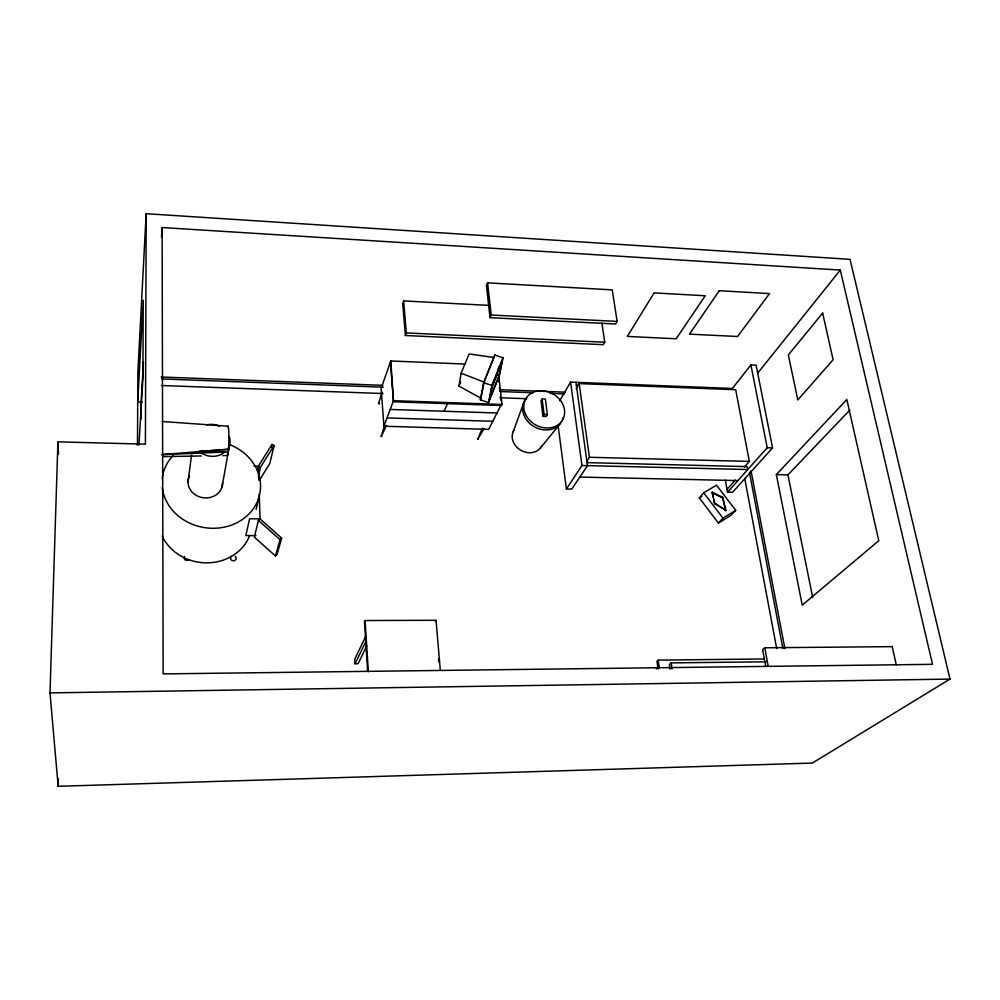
<?xml version="1.0" encoding="UTF-8"?>
<svg xmlns="http://www.w3.org/2000/svg" width="1000" height="1000" viewBox="0 0 1000 1000"><rect width="100%" height="100%" fill="white"/><g stroke="black" fill="none" stroke-linecap="round" stroke-linejoin="round"><path stroke-width="1.5" d="M141.037 419.038L141.113 402.05L143.463 362.013M146.175 213.7L145.412 444.15L57.912 441.85L50 692.9L58.163 786.3L812.35 763.062L950 679.087L850.025 259.337L146.175 213.7L137.9 371.375L137.475 445.2M58.163 786.3L58.388 778.512M138.963 444.95L142.912 377.9L143.238 300.212L137.725 401.938L142.238 402.088M161.475 236.875L162.125 227.55L840.288 270.062L932.525 664.325L163.137 673.9L162.125 227.55M384.6 425.238L381.213 436.6L386.262 425.887M381.875 436.362L381.012 436.025M378.587 403.438L379.475 403.675L378.587 403.438L382.15 392.212M188 482.2L191.55 454.938M480.35 399.85L483.638 382.675L494.812 355.025L503.05 357.8L499.438 375.25L488.525 402.625L480.35 399.85L480.988 398.263L458.975 386.1L461.1 373.212L469.113 353.913L494.012 357.537M222.062 486.838L229.562 444.888M480.988 398.263L484.087 382.1L461.1 373.212M494.812 355.025L483.438 383.713M488.525 402.625L491.975 385.487L503.05 357.8M490.675 390.8L497.013 374.963L498.725 366.587M499.075 375.662L502.25 360.312L492.362 385.05L489.312 400.15L499.075 375.662L497.013 374.963M257.35 470.7L258.337 466.262L272.013 444.4L274.088 445.487L269.788 463.575L259.562 480.037M258.425 476.225L260.425 467.362L274.088 445.487M256.125 509.487L259.25 496.15M271.312 447.413L272.013 444.4M259.25 493.913L260.062 518.888L258.412 520.4L254.375 537.137L275.438 555.975L277.05 554.462L281.663 538.138L260.062 518.888L249.638 518.737L245.812 535.525L256 535.638M275.438 555.975L280.012 539.675L281.663 538.138M489.4 305.413L403.638 300.912L402.725 303.55L405.4 335.5L603.3 344.688L604.763 342.225L601.888 323.025M465.087 364.062L390.812 360.962L381.125 388.4L383.925 426.213L488.65 429.387L501.337 404.562L501.45 405.525L393.5 401.788L390.412 362.088M482.425 428.038L477.7 439.35L483.975 428.862M478.3 439.225L477.55 438.713M405.4 335.5L406.325 332.925L403.638 300.912M513.263 431.488L524.087 401.925M383.925 426.213L393.425 400.8M393.5 401.788L390.812 360.962M458.975 386.1L460.675 382M487.575 282.838L486.413 285.562L490.025 317.675L615.588 324L617.125 321.413L612.238 289.875L487.575 282.838L491.213 315.025L490.025 317.675M444.113 411.25L447.262 404.125M440.3 670L436.05 620.288L365.087 620.538L364.487 621.825L367.638 671.35M365.375 637.112L354.8 659.112L355.087 663.763L358.075 663.725L366.775 645.987M355.087 663.763L366.337 640.562M501.45 405.525L502 404.462L498.6 374.438M542.15 398.913L541.05 400.887L543 416.375L546.237 416.488L547.35 414.538L545.375 399.025L542.15 398.913L544.113 414.438L543 416.375M559.663 400.863L570.575 382.1L732.412 388.475L750.9 364.913L756.112 365.15L772.562 447.9L732.575 492.3L727.525 492.2L725.337 480.188M435.3 621.55L436.05 620.288M576.2 388.6L579.163 383.6L735.7 389.725L749.35 461.413L744.375 467.025M575.962 382.312L587.487 465.637L571.763 489.087L566.4 488.975L581.962 465.5L570.575 382.1M586.838 461.15L589.425 457.275L579.163 383.6M757.675 373.162L840.288 270.062M540.037 448.475L559.6 424.425M699.338 497.912L703.725 492.812L716.5 485.163L735.713 510.325L731.1 515.3L718.425 523.088L699.338 497.912L701.875 496.388M712.938 496.812L712.288 492.2L722.638 497.325L725.962 510.4L714.675 503.738L713.637 499.575M727 489.35L735.288 480.037M714.675 503.738L712.288 492.2M725.562 510.838L722.638 497.325M727.525 492.2L767.225 447.75L772.562 447.9M718.425 523.088L722.975 518.15L735.713 510.325M776.35 474.6L846.838 399.513L878.775 540.712L802.237 605.15L776.35 474.6L787.938 474.875L849.85 410.05M764.287 658.962L658.15 660.138L656.95 661.287L658.112 668.975M656.325 668.888L658.587 666.75M766.2 661.8L671.137 662.9L669.325 664.6L670.013 669.062M896.3 664.9L892.225 646.637L764.788 647.788L762.638 649.55L765.662 666.012M225.012 451.95L221.275 454.412A18.337 15.925 9.6 0 1 202.925 453.963L199.275 451.45L228.475 449.3L161.863 454.538M161.812 454.663L228.238 451.938M163.012 456.625L201.312 455.975M222.763 455.625L227.362 455.55M50 692.9L950 679.087M579.825 477.075L737.9 480.588M253.938 466.163L258.337 466.262L260.425 467.362M199.275 451.45L224.8 452.088M587.075 462.638L747.212 466.625L747.763 469.538L581.962 465.5M589.425 457.275L749.35 461.413M387.025 417.925L492.788 421.287M390.188 409.45L497.025 413.013M544.113 414.438L547.35 414.538M393.913 400.688L502 404.462M161.8 378.95L383.275 387.188M500.25 391.538L533.013 392.762M550.163 393.4L564.2 393.925M161.337 385.525L383.013 393.525M500.087 397.75L526.625 398.713M576.35 385.163L579.45 385.288M161.112 377.013L382.837 385.337M499.938 389.725L565.513 392.188M406.325 332.925L604.763 342.225M491.213 315.025L617.125 321.413M162.138 421.5L227.938 426.188M483.638 382.675L491.975 385.487M711.9 492.65L722.25 497.775M715.062 503.3L725.962 510.4M258.412 520.4L280.012 539.675M703.725 492.812L722.975 518.15M787.938 474.875L812.712 597.562M750.9 364.913L767.225 447.75M751 470.737L784.887 648.713M749.425 472.262L782.85 648.337M744.7 478.25L776.725 648.662M764.788 647.788L768.1 665.788M671.137 662.9L672.062 668.863M658.15 660.138L659.312 667.837M558.175 425.988L566.4 488.975M498.413 378.7L498.762 381.75M499.45 387.837L499.787 390.875M500.475 396.962L500.825 400M438.475 658.763L438.738 661.875M365.087 620.538L368.35 671.7M57.912 441.85L58.513 454.325M258.337 466.262L258.788 480.075M541.962 445.513A15.987 13.537 29.5 0 1 520.7 450.225A15.987 13.537 29.5 0 1 514.487 429.462M563.1 417.587A21.188 17.725 29.5 0 1 534.837 427.062A21.188 17.725 29.5 0 1 526.688 398.088M222.562 482.887A17.325 15.263 8.4 0 1 201.775 497.488A17.325 15.263 8.4 0 1 189.562 475.763M229.363 436.637A18.337 15.925 9.6 0 1 228.538 447.488M206.875 424.775A18.337 15.925 9.6 0 1 219.638 426.25M227.638 426.65A14.675 1.2 -88.9 0 1 228.863 440.887A14.675 1.2 -88.9 0 1 227.087 455.075M235.325 556.35A2.888 2.612 8.9 0 1 235.413 560.05A2.888 2.612 8.9 0 1 231.35 560.025A2.888 2.612 8.9 0 1 231.262 556.312M189.05 559.738A2.925 2.637 4.7 0 1 184.425 556.512M228.837 444.312A49.425 43.6 8.8 0 1 259.475 495.262A49.425 43.6 8.8 0 1 208.562 528.1A49.425 43.6 8.8 0 1 162.2 487.287M162.175 478.663A49.425 43.6 8.8 0 1 173.15 455.525M249.65 535.625A46.925 41.913 7.4 0 1 206.912 562.85A46.925 41.913 7.4 0 1 162.15 535.975M654.125 292.887L627.3 336.425L676.2 338.775L705.225 295.763L654.125 292.887M719.287 290.712L689.475 334.137L737.6 336.5L769.513 293.587L719.287 290.712M822.638 313.113L788.337 354.938L797.8 399.963L833.112 359.75L822.638 313.113M525.538 414.288A21.25 17.763 29.5 0 0 560.788 422.438A21.25 17.763 29.5 0 0 546.275 391.275A21.25 17.763 29.5 0 0 525.538 414.288"/></g></svg>
